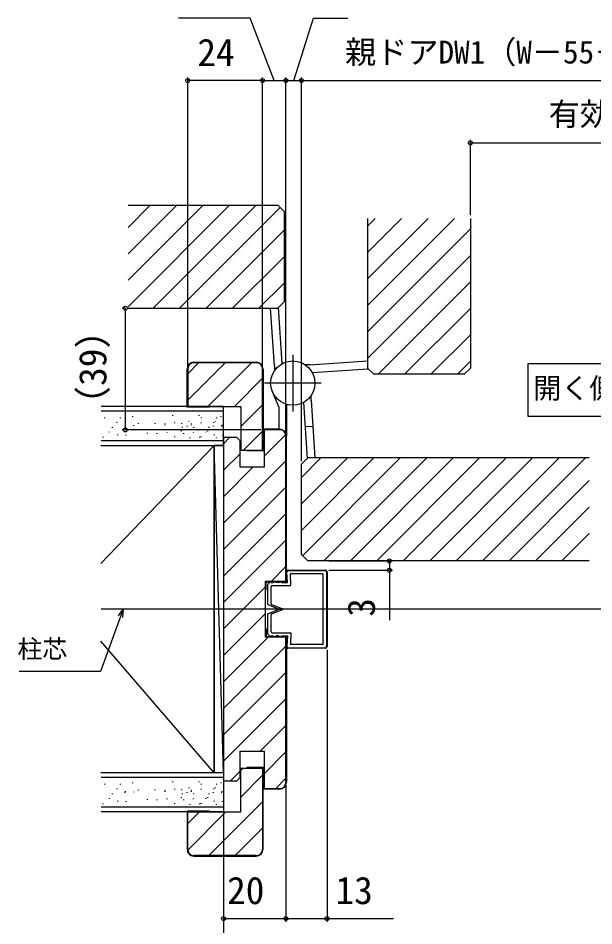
# Model space of a CAD drawing. Units: millimetres, scale not verified. Extents: x -525 to 525, y -783 to 779.
# Drawn here: x -79.4 to 105.3, y -220.3 to 70.7 of the extents above; entities that cross this region are included whole.
import ezdxf
from ezdxf.enums import TextEntityAlignment as Align

# ---------------------------------------------------------------- set-up
doc = ezdxf.new("R2010")
doc.units = ezdxf.units.MM
doc.header["$LTSCALE"] = 4
for name, color, linetype in [('0-2_USER1', 3, 'Continuous'), ('0-3_YKK_11', 7, 'Continuous'), ('0-4_YKK_12', 2, 'Continuous'), ('0-5_YKK_13', 4, 'Continuous'), ('0-7_YKK_D', 6, 'Continuous'), ('0-9_YSS_K', 3, 'Continuous'), ('0-A_YSS_KE', 3, 'Continuous')]:
    doc.layers.add(name, color=color, linetype=linetype)
doc.styles.add('ＭＳ ゴシック', font='')
doc.styles.get('ＭＳ ゴシック').set_extended_font_data('MS Gothic')

msp = doc.modelspace()

# ---------------------------------------------------------------- linework, layer by layer
at = {"layer": '0-2_USER1'}
msp.add_lwpolyline([(120.11, -40.03), (120.11, -57.043), (84.269, -57.043), (84.269, -40.03)], close=True, dxfattribs=at)
at = {"layer": '0-3_YKK_11'}
for points in [[(4.5, -61.098), (-0.7, -61.098), (-0.7, -68.098), (-0.5, -68.098)], [(4.5, -61.298), (-0.5, -61.298), (-0.5, -73.298), (-8.2, -73.298), (-8.2, -64.798), (-9.2, -63.798), (-13.5, -63.798)], [(-13.5, -63.798), (-13.5, -173.798), (-9.2, -173.798), (-8.2, -172.798), (-8.2, -164.298), (-0.5, -164.298), (-0.5, -176.298), (4.5, -176.298)], [(6.5, -174.298), (6.5, -127.798), (0, -127.798), (0, -109.798), (6.5, -109.798), (6.5, -63.298)], [(0, -112.498), (0.2, -112.498), (0.2, -109.998), (6.7, -109.998), (6.7, -63.298)], [(0, -125.098), (0.2, -125.098), (0.2, -127.598), (6.7, -127.598), (6.7, -174.298)], [(4.5, -176.498), (-0.7, -176.498), (-0.7, -169.498), (-0.5, -169.498)]]:
    msp.add_lwpolyline(points, dxfattribs=at)
for centre, radius, start, end in [((4.5, -63.298), 2.2, 0.00001, 89.99999), ((4.5, -63.298), 2, 0.00001, 89.99999), ((4.5, -174.298), 2, 270.00001, 359.99999), ((4.5, -174.298), 2.2, 270.00001, 359.99999)]:
    msp.add_arc(centre, radius, start, end, dxfattribs=at)
at = {"layer": '0-4_YKK_12'}
for p, q in [((-44.1, 10.7), (3.9, 10.7)), ((-44.1, 3.611), (-37.011, 10.7)), ((-44.1, -4.875), (-28.525, 10.7)), ((-44.1, -13.36), (-20.04, 10.7)), ((-44.1, -21.845), (-11.555, 10.7)), ((-36.07, -22.3), (-3.07, 10.7)), ((-27.584, -22.3), (4.658, 9.942)), ((5.9, 8.7), (3.9, 10.7)), ((5.9, 8.7), (5.9, -20.3)), ((32.7, 6.5), (32.7, -41.5)), ((32.7, 4.043), (35.157, 6.5)), ((32.7, -4.442), (43.642, 6.5)), ((32.7, -12.927), (52.127, 6.5)), ((32.7, -21.413), (60.613, 6.5)), ((65.7, 6.5), (65.7, -41.5)), ((32.7, -29.898), (65.7, 3.102)), ((-19.099, -22.3), (5.9, 2.699)), ((-10.614, -22.3), (5.9, -5.786)), ((32.7, -38.383), (65.7, -5.383)), ((-2.128, -22.3), (5.9, -14.272)), ((36.069, -43.5), (65.7, -13.869)), ((5.9, -20.3), (3.9, -22.3)), ((-44.1, -22.3), (3.9, -22.3)), ((44.554, -43.5), (65.7, -22.354)), ((53.039, -43.5), (65.7, -30.839)), ((8.7, -37.2), (8.7, -55.4)), ((61.524, -43.5), (65.7, -39.324)), ((34.7, -43.5), (32.7, -41.5)), ((63.7, -43.5), (34.7, -43.5)), ((63.7, -43.5), (65.7, -41.5)), ((17.8, -46.3), (-0.4, -46.3)), ((11.5, -72.3), (13.5, -70.3)), ((11.5, -76.554), (17.754, -70.3)), ((11.5, -85.039), (26.239, -70.3)), ((11.5, -93.524), (34.724, -70.3)), ((11.5, -101.3), (11.5, -72.3)), ((11.855, -101.655), (43.21, -70.3)), ((103.8, -70.3), (13.5, -70.3)), ((18.695, -103.3), (51.695, -70.3)), ((27.18, -103.3), (60.18, -70.3)), ((35.666, -103.3), (68.666, -70.3)), ((44.151, -103.3), (77.151, -70.3)), ((52.636, -103.3), (85.636, -70.3)), ((61.121, -103.3), (94.121, -70.3)), ((69.607, -103.3), (102.607, -70.3)), ((78.092, -103.3), (103.8, -77.592)), ((86.577, -103.3), (103.8, -86.077)), ((95.062, -103.3), (103.8, -94.562)), ((11.5, -101.3), (13.5, -103.3)), ((103.8, -103.3), (13.5, -103.3)), ((103.548, -103.3), (103.8, -103.048)), ((6.791, -109.326), (6.701, -106.828)), ((7.2, -106.298), (19.2, -106.298)), ((19.7, -106.798), (19.7, -130.798)), ((383.383, -118.8), (-52.716, -118.8)), ((6.701, -130.768), (6.791, -128.271)), ((19.2, -131.298), (7.2, -131.298))]:
    msp.add_line(p, q, dxfattribs=at)
for centre, start, end in [((7.2, -106.798), 90, 183.44813), ((19.2, -106.798), 0, 90), ((7.2, -130.798), 176.55187, 270), ((19.2, -130.798), 270, 0)]:
    msp.add_arc(centre, 0.5, start, end, dxfattribs=at)
at = {"layer": '0-5_YKK_13'}
for p, q in [((2.824, -40.774), (1.607, -22.3)), ((5.284, -40.076), (4.099, -22.101)), ((2.822, -40.744), (2.817, -42.325)), ((14.256, -40.422), (12.675, -40.417)), ((14.226, -40.424), (32.7, -39.207)), ((14.924, -42.884), (32.899, -41.699)), ((4.2, -53.904), (2.19, -49.133)), ((14.576, -51.826), (15.793, -70.3)), ((14.578, -51.856), (14.583, -50.275)), ((4.2, -53.904), (4.2, -61.3)), ((6.561, -53.07), (6.7, -53.4)), ((6.7, -53.4), (6.7, -63.3)), ((12.116, -52.524), (13.301, -70.499)), ((15.128, -60.212), (12.634, -60.376)), ((7, -110.198), (6.851, -106.819)), ((7.2, -106.448), (19.2, -106.448)), ((18.2, -107.498), (7.943, -107.498)), ((8.115, -111.248), (7.943, -107.498)), ((19.55, -106.798), (19.55, -130.798)), ((1.7, -109.798), (0.7, -110.798)), ((1.7, -109.798), (1.7, -110.198)), ((1.7, -110.198), (2.4, -110.198)), ((2.4, -110.198), (3.4, -109.798)), ((3.4, -109.798), (3.4, -110.198)), ((4.1, -110.198), (3.4, -110.198)), ((4.1, -110.198), (5.1, -109.798)), ((5.1, -109.798), (5.1, -110.198)), ((5.2, -110.198), (7, -110.198)), ((18.5, -129.798), (18.5, -107.798)), ((0.7, -117.298), (0.7, -110.798)), ((1.75, -116.985), (1.75, -111.548)), ((2.05, -111.248), (8.115, -111.248)), ((0.7, -117.298), (4.377, -118.798)), ((0.7, -120.298), (4.377, -118.798)), ((1.937, -117.263), (5.7, -118.798)), ((1.937, -120.334), (5.7, -118.798)), ((0.7, -126.798), (0.7, -120.298)), ((1.75, -126.048), (1.75, -120.612)), ((1.7, -127.798), (0.7, -126.798)), ((1.7, -127.798), (1.7, -127.398)), ((1.7, -127.398), (2.4, -127.398)), ((2.05, -126.348), (8.115, -126.348)), ((2.4, -127.398), (3.4, -127.798)), ((3.4, -127.798), (3.4, -127.398)), ((4.1, -127.398), (3.4, -127.398)), ((4.1, -127.398), (5.1, -127.798)), ((5.1, -127.798), (5.1, -127.398)), ((5.2, -127.398), (7, -127.398)), ((7, -127.398), (6.851, -130.777)), ((8.115, -126.348), (7.943, -130.098)), ((18.2, -130.098), (7.943, -130.098)), ((7.2, -131.148), (19.2, -131.148))]:
    msp.add_line(p, q, dxfattribs=at)
msp.add_circle((8.7, -46.3), 7.1, dxfattribs=at)
for centre, radius, start, end in [((7.2, -106.798), 0.35, 90, 183.44813), ((18.2, -107.798), 0.3, 0, 90), ((19.2, -106.798), 0.35, 0, 90), ((2.05, -111.548), 0.3, 90, 180), ((2.05, -116.985), 0.3, 180, 247.805), ((2.05, -120.612), 0.3, 112.195, 180), ((2.05, -126.048), 0.3, 180, 270), ((7.2, -130.798), 0.35, 176.55187, 270), ((18.2, -129.798), 0.3, 270, 0), ((19.2, -130.798), 0.35, 270, 0)]:
    msp.add_arc(centre, radius, start, end, dxfattribs=at)
at = {"layer": '0-7_YKK_D'}
for p, q in [((-25, -40.799), (-25, 51.7)), ((-1, 50.7), (-25, 50.7)), ((-1, -40.799), (-1, 51.7)), ((-1, -40.799), (-1, 51.7)), ((-1, 50.7), (6.5, 50.7)), ((6.5, -62.3), (6.5, 51.7)), ((6.5, -62.3), (6.5, 51.7)), ((6.5, 50.7), (11.5, 50.7)), ((11.5, -71.3), (11.5, 51.7)), ((11.5, -71.3), (11.5, 51.7)), ((11.5, 50.7), (199.1, 50.7)), ((65.7, 7.5), (65.7, 31.7)), ((65.7, 30.7), (264.9, 30.7)), ((-45.1, -22.3), (-46, -22.3)), ((-45, -61.3), (-45, -22.3)), ((-1.5, -61.3), (-46, -61.3)), ((20.374, -103.3), (40.7, -103.3)), ((39.7, -103.3), (39.7, -106.301)), ((20.253, -106.301), (40.7, -106.301)), ((39.7, -106.301), (39.7, -122.356)), ((19.7, -131.798), (19.7, -218.997)), ((-13.5, -174.798), (-13.5, -238.997)), ((-13.5, -174.798), (-13.5, -218.997)), ((6.499, -175.354), (6.499, -218.997)), ((6.499, -175.354), (6.499, -218.997)), ((-13.5, -217.997), (6.499, -217.997))]:
    msp.add_line(p, q, dxfattribs=at)
for points in [[(2.75, 50.7), (-4.995, 70.7), (-27.95, 70.7)], [(9, 50.7), (15.397, 70.7), (26.352, 70.7)], [(-45.659, -118.8), (-46.536, -121.194), (-52.986, -138.8), (-79.081, -138.8)], [(-47.178, -120.959), (-45.659, -118.8), (-45.895, -121.429)], [(6.499, -217.997), (19.7, -217.997), (40.977, -217.997)]]:
    msp.add_lwpolyline(points, dxfattribs=at)
for centre in [(-25, 50.7), (-1, 50.7), (-1, 50.7), (6.5, 50.7), (6.5, 50.7), (11.5, 50.7), (11.5, 50.7), (65.7, 30.7), (-45, -22.3), (-45, -61.3), (39.7, -103.3), (39.7, -106.301), (-13.5, -217.997), (6.499, -217.997), (6.499, -217.997), (19.7, -217.997)]:
    msp.add_circle(centre, 0.637, dxfattribs=at)
at = {"layer": '0-9_YSS_K'}
for p, q in [((-25, -43.315), (-21.484, -39.799)), ((-25, -51.8), (-12.999, -39.799)), ((-18.514, -53.799), (-4.514, -39.799)), ((-10.028, -53.799), (-1, -44.771)), ((-13.5, -53.799), (-52.716, -53.799)), ((-13.5, -66.299), (-13.5, -53.799)), ((-8, -60.256), (-1, -53.256)), ((-13.5, -55.299), (-52.716, -55.299)), ((-51.642, -57.343), (-51.642, -57.543)), ((-46.707, -57.343), (-46.707, -57.543)), ((-42.67, -56.895), (-42.67, -57.095)), ((-29.886, -56.558), (-29.886, -56.758)), ((-21.408, -56.558), (-21.408, -56.758)), ((-20.663, -57.343), (-20.663, -57.543)), ((-15.729, -57.343), (-15.729, -57.543)), ((-14.343, -56.895), (-14.343, -57.095)), ((-49.204, -60.434), (-49.204, -60.634)), ((-47.717, -58.801), (-47.717, -59.001)), ((-45.166, -59.985), (-45.166, -60.185)), ((-45.025, -59.698), (-45.025, -59.898)), ((-42.334, -59.81), (-42.334, -60.01)), ((-40.905, -59.2), (-40.905, -59.4)), ((-35.493, -59.138), (-35.493, -59.338)), ((-32.382, -59.649), (-32.382, -59.849)), ((-32.353, -59.25), (-32.353, -59.45)), ((-29.213, -58.913), (-29.213, -59.113)), ((-27.015, -59.138), (-27.015, -59.338)), ((-26.746, -60.371), (-26.746, -60.571)), ((-25.317, -59.985), (-25.317, -60.185)), ((-24.615, -58.465), (-24.615, -58.665)), ((-23.904, -59.649), (-23.904, -59.849)), ((-23.875, -59.25), (-23.875, -59.45)), ((-23.159, -60.434), (-23.159, -60.634)), ((-20.735, -58.913), (-20.735, -59.113)), ((-18.268, -60.371), (-18.268, -60.571)), ((-18.225, -60.434), (-18.225, -60.634)), ((-16.839, -59.985), (-16.839, -60.185)), ((-16.738, -58.801), (-16.738, -59.001)), ((-16.137, -58.465), (-16.137, -58.665)), ((-14.188, -59.985), (-14.188, -60.185)), ((-14.047, -59.698), (-14.047, -59.898)), ((-52.231, -63.574), (-52.231, -63.774)), ((-50.213, -61.892), (-50.213, -62.092)), ((-47.521, -62.789), (-47.521, -62.989)), ((-44.83, -62.901), (-44.83, -63.101)), ((-37.989, -62.228), (-37.989, -62.428)), ((-34.849, -62.34), (-34.849, -62.54)), ((-31.709, -62.004), (-31.709, -62.204)), ((-29.242, -63.462), (-29.242, -63.662)), ((-27.111, -61.555), (-27.111, -61.755)), ((-26.371, -62.34), (-26.371, -62.54)), ((-24.308, -63.798), (-24.308, -63.998)), ((-23.231, -62.004), (-23.231, -62.204)), ((-21.253, -63.574), (-21.253, -63.774)), ((-20.764, -63.462), (-20.764, -63.662)), ((-19.234, -61.892), (-19.234, -62.092)), ((-18.633, -61.555), (-18.633, -61.755)), ((-16.543, -62.789), (-16.543, -62.989)), ((-15.83, -63.798), (-15.83, -63.998)), ((-13.852, -62.901), (-13.852, -63.101)), ((-13.5, -65.756), (-11.542, -63.798)), ((-7.058, -67.799), (-1, -61.742)), ((-0.5, -69.727), (6.435, -62.792)), ((-52.916, -66.299), (-16.5, -66.3)), ((-16.5, -66.3), (-52.916, -104.109)), ((-13.5, -64.799), (-52.716, -64.799)), ((-52.716, -66.299), (-13.5, -66.3)), ((-16.5, -171.3), (-16.5, -66.3)), ((-13.5, -66.3), (-16.5, -66.3)), ((-13.5, -66.3), (-13.5, -171.3)), ((-13.5, -74.242), (-8.2, -68.942)), ((-13.5, -91.212), (6.5, -71.212)), ((-13.5, -82.727), (-4.071, -73.298)), ((-13.5, -99.697), (6.5, -79.697)), ((-13.5, -108.183), (6.5, -88.183)), ((-13.5, -116.668), (6.5, -96.668)), ((1.855, -109.798), (6.5, -105.153)), ((-13.5, -125.153), (0, -111.653)), ((-13.5, -133.639), (0, -120.139)), ((-13.5, -142.124), (0.826, -127.798)), ((-16.5, -171.3), (-52.916, -129.044)), ((-13.5, -150.609), (6.5, -130.609)), ((-13.5, -159.094), (6.5, -139.094)), ((-13.5, -167.58), (6.5, -147.58)), ((-1.733, -164.298), (6.5, -156.065)), ((-0.5, -171.55), (6.5, -164.55)), ((-16.5, -171.3), (-52.916, -171.301)), ((-13.5, -171.301), (-52.716, -171.301)), ((-13.5, -171.3), (-16.5, -171.3)), ((-13.5, -171.3), (-13.5, -183.801)), ((-11.233, -173.798), (-8.2, -170.765)), ((-8, -170.565), (-7.232, -169.797)), ((-13.5, -172.801), (-52.716, -172.801)), ((-42.67, -174.396), (-42.67, -174.596)), ((-29.886, -174.06), (-29.886, -174.26)), ((-21.408, -174.06), (-21.408, -174.26)), ((-14.343, -174.396), (-14.343, -174.596)), ((-8, -179.05), (-1, -172.05)), ((3.237, -176.298), (6.5, -173.035)), ((-51.642, -174.845), (-51.642, -175.045)), ((-47.717, -176.302), (-47.717, -176.502)), ((-46.707, -174.845), (-46.707, -175.045)), ((-45.166, -177.487), (-45.166, -177.687)), ((-45.025, -177.2), (-45.025, -177.4)), ((-42.334, -177.312), (-42.334, -177.512)), ((-40.905, -176.702), (-40.905, -176.902)), ((-35.493, -176.639), (-35.493, -176.839)), ((-32.382, -177.15), (-32.382, -177.35)), ((-32.353, -176.751), (-32.353, -176.951)), ((-29.213, -176.415), (-29.213, -176.615)), ((-27.015, -176.639), (-27.015, -176.839)), ((-25.317, -177.487), (-25.317, -177.687)), ((-24.615, -175.966), (-24.615, -176.166)), ((-23.904, -177.15), (-23.904, -177.35)), ((-23.875, -176.751), (-23.875, -176.951)), ((-20.735, -176.415), (-20.735, -176.615)), ((-20.663, -174.845), (-20.663, -175.045)), ((-16.839, -177.487), (-16.839, -177.687)), ((-16.738, -176.302), (-16.738, -176.502)), ((-16.137, -175.966), (-16.137, -176.166)), ((-15.729, -174.845), (-15.729, -175.045)), ((-14.188, -177.487), (-14.188, -177.687)), ((-14.047, -177.2), (-14.047, -177.4)), ((-50.213, -179.393), (-50.213, -179.593)), ((-49.204, -177.935), (-49.204, -178.135)), ((-47.521, -180.29), (-47.521, -180.49)), ((-44.83, -180.402), (-44.83, -180.602)), ((-37.989, -179.729), (-37.989, -179.929)), ((-34.849, -179.842), (-34.849, -180.042)), ((-31.709, -179.505), (-31.709, -179.705)), ((-27.111, -179.057), (-27.111, -179.257)), ((-26.746, -177.872), (-26.746, -178.072)), ((-26.371, -179.842), (-26.371, -180.042)), ((-23.231, -179.505), (-23.231, -179.705)), ((-23.159, -177.935), (-23.159, -178.135)), ((-19.234, -179.393), (-19.234, -179.593)), ((-18.633, -179.057), (-18.633, -179.257)), ((-18.268, -177.872), (-18.268, -178.072)), ((-18.225, -177.935), (-18.225, -178.135)), ((-16.543, -180.29), (-16.543, -180.49)), ((-13.852, -180.402), (-13.852, -180.602)), ((-13.5, -182.301), (-52.716, -182.301)), ((-52.231, -181.075), (-52.231, -181.275)), ((-29.242, -180.963), (-29.242, -181.163)), ((-24.308, -181.299), (-24.308, -181.499)), ((-21.253, -181.075), (-21.253, -181.275)), ((-20.764, -180.963), (-20.764, -181.163)), ((-18.262, -197.797), (-1, -180.535)), ((-15.83, -181.299), (-15.83, -181.499)), ((-13.5, -183.801), (-52.716, -183.801)), ((-25, -187.565), (-21.232, -183.797)), ((-24.986, -196.036), (-12.747, -183.797)), ((-9.776, -197.797), (-1, -189.021))]:
    msp.add_line(p, q, dxfattribs=at)
msp.add_lwpolyline([(-13.5, -171.3), (-16.5, -66.3), (-16.5, -171.3)], dxfattribs=at)
at = {"layer": '0-A_YSS_KE'}
for p, q in [((-23, -39.599), (-3, -39.599)), ((-3, -39.799), (-23, -39.799)), ((-3, -197.797), (-23, -197.797)), ((-23, -197.997), (-3, -197.997))]:
    msp.add_line(p, q, dxfattribs=at)
for points in [[(-18, -53.799), (-18, -53.999), (-25.2, -53.999), (-25.2, -41.799)], [(-25, -41.799), (-25, -53.799), (-8, -53.799), (-8, -67.799)], [(-8, -67.799), (-1, -67.799), (-1, -41.799)], [(-0.8, -41.799), (-0.8, -67.999), (-6, -67.999), (-6, -67.799)], [(-25, -195.797), (-25, -183.797), (-8, -183.797), (-8, -169.797)], [(-8, -169.797), (-1, -169.797), (-1, -195.797)], [(-0.8, -195.797), (-0.8, -169.597), (-6, -169.597), (-6, -169.797)], [(-18, -183.797), (-18, -183.597), (-25.2, -183.597), (-25.2, -195.797)]]:
    msp.add_lwpolyline(points, dxfattribs=at)
for centre, radius, start, end in [((-23, -41.799), 2.2, 90, 180), ((-23, -41.799), 2, 90, 180), ((-3, -41.799), 2.2, 0, 90), ((-3, -41.799), 2, 0, 90), ((-23, -195.797), 2.2, 180, 270), ((-23, -195.797), 2, 180, 270), ((-3, -195.797), 2, 270, 0), ((-3, -195.797), 2.2, 270, 0)]:
    msp.add_arc(centre, radius, start, end, dxfattribs=at)

# ---------------------------------------------------------------- texts
at = {"layer": '0-2_USER1', "style": 'ＭＳ ゴシック'}
msp.add_text('開く側', height=6.598, dxfattribs=at).set_placement((85.854, -53.233), align=Align.BOTTOM_LEFT)
at = {"layer": '0-7_YKK_D', "style": 'ＭＳ ゴシック'}
for s, height, p in [('24', 8.798, (-21.898, 52.7)), ('親ドアDW1（W－55－DW2）', 7.331, (25.47, 53.95)), ('有効開口寸法＝W－159', 7.331, (90.811, 34.064)), ('柱芯', 5.865, (-79.627, -136.255)), ('20', 8.798, (-12.364, -215.997)), ('13', 8.798, (22.409, -215.997))]:
    msp.add_text(s, height=height, dxfattribs=at).set_placement(p, align=Align.BOTTOM_LEFT)
for s, p in [('（39）', (-48.432, -59.22)), ('3', (37.7, -121.242))]:
    msp.add_text(s, height=8.798, rotation=90, dxfattribs=at).set_placement(p, align=Align.BOTTOM_LEFT)

doc.saveas('drawing.dxf')
